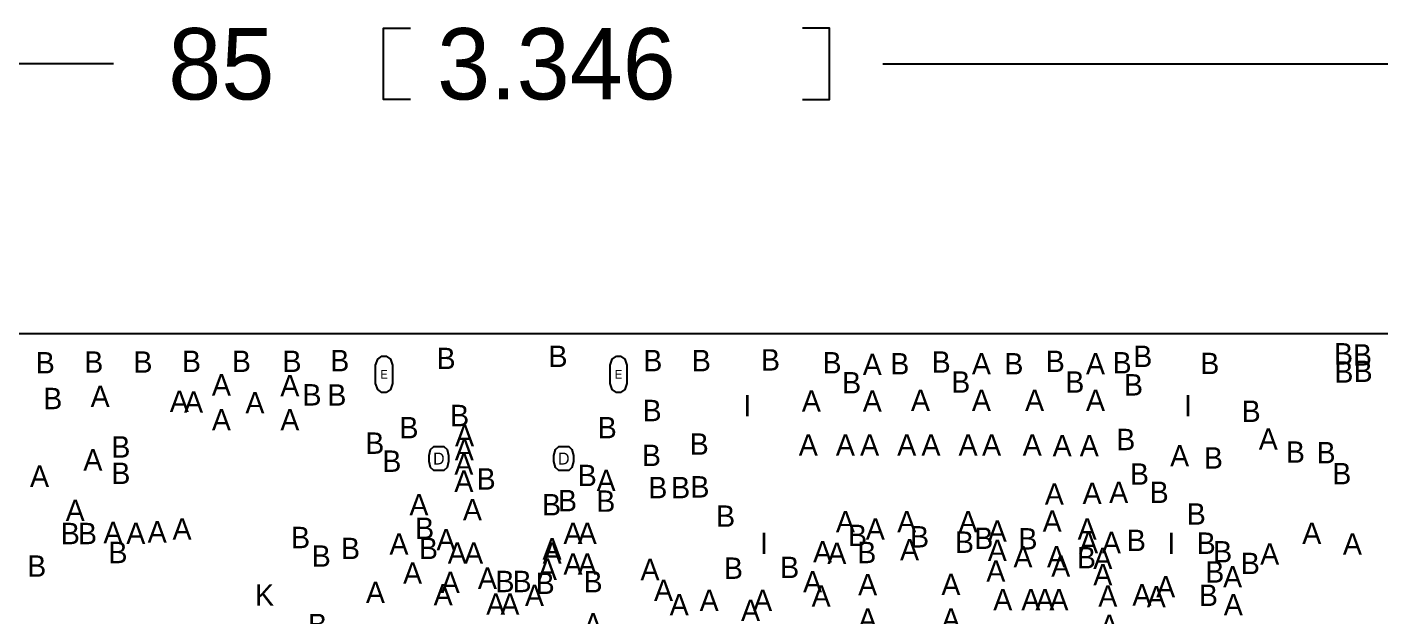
# Model space of a CAD drawing. Extents: x -416 to 448, y -300 to 287.
# Drawn here: x 26.5 to 74.69, y 89.94 to 110.91 of the extents above; entities that cross this region are included whole.
import ezdxf
from ezdxf.enums import TextEntityAlignment as Align

# ---------------------------------------------------------------- set-up
doc = ezdxf.new("R2010")
doc.units = 0
doc.layers.add('FAB_110219', color=45, linetype='CONTINUOUS')

# ---------------------------------------------------------------- blocks, each defined once
blk = doc.blocks.new('FIGURE_OBLONG')
blk.add_lwpolyline([(-0.5, -0.125), (-0.5, 0.125), (-0.416, 0.375), (-0.25, 0.5), (0.25, 0.5), (0.416, 0.375), (0.5, 0.125), (0.5, -0.125), (0.416, -0.375), (0.25, -0.5), (-0.25, -0.5), (-0.416, -0.375)], close=True)

msp = doc.modelspace()

# ---------------------------------------------------------------- linework, layer by layer
at = {"layer": 'FAB_110219'}
for points in [[(40.1574, 108.331), (39.2049, 108.331), (39.2049, 110.871), (40.1574, 110.871)], [(54.1274, 108.331), (55.0799, 108.331), (55.0799, 110.871), (54.1274, 110.871)], [(29.5783, 109.601), (0, 109.601)], [(56.9849, 109.601), (85.000084, 109.601)]]:
    msp.add_lwpolyline(points, dxfattribs=at)
msp.add_lwpolyline([(0, 0), (0, 100.000054), (85.000084, 100.000054), (85.000084, 0)], close=True, dxfattribs=at)

# ---------------------------------------------------------------- block references
for p, xscale, yscale, rotation in [((39.220902, 98.546666), 1.299972, 0.599948, 90), ((47.570898, 98.546666), 1.299972, 0.599948, 270), ((41.17086, 95.546672), 0.700024, 0.849884, 180), ((45.62094, 95.546672), 0.700024, 0.849884, 180)]:
    msp.add_blockref('FIGURE_OBLONG', p, dxfattribs=dict(at, xscale=xscale, yscale=yscale, rotation=rotation))

# ---------------------------------------------------------------- texts
for s, p in [('85', (31.5341, 108.331)), ('3.346', (41.1099, 108.331))]:
    msp.add_text(s, height=2.54, dxfattribs=at).set_placement(p)
for s, height, p in [('B', 0.762, (27.1526, 98.9584)), ('B', 0.762, (28.8798, 98.9838)), ('B', 0.762, (30.6324, 98.9838)), ('B', 0.762, (32.3596, 99.0092)), ('B', 0.762, (34.1376, 99.0092)), ('B', 0.762, (35.941, 99.0092)), ('B', 0.762, (37.6428, 99.0346)), ('B', 0.762, (41.4274, 99.1108)), ('B', 0.762, (45.4152, 99.187)), ('B', 0.762, (48.7934, 99.0346)), ('B', 0.762, (50.5206, 99.0346)), ('B', 0.762, (52.9844, 99.06)), ('B', 0.762, (55.175912, 98.9584)), ('A', 0.762, (56.609488, 98.897186)), ('B', 0.762, (57.588912, 98.922586)), ('B', 0.762, (59.062112, 98.9838)), ('A', 0.762, (60.495688, 98.922586)), ('B', 0.762, (61.652912, 98.922586)), ('B', 0.762, (63.126112, 99.0092)), ('A', 0.762, (64.559688, 98.922586)), ('B', 0.762, (65.5066, 98.9584)), ('B', 0.762, (66.2432, 99.187)), ('B', 0.762, (68.6308, 98.933)), ('B', 0.762, (73.3933, 99.2759)), ('B', 0.762, (74.0664, 99.2378)), ('B', 0.762, (73.406, 98.6282)), ('B', 0.762, (74.0918, 98.6536)), ('A', 0.762, (33.4264, 98.171)), ('A', 0.762, (35.8648, 98.1456)), ('E', 0.299974, (39.220902, 98.546666)), ('E', 0.299974, (47.570898, 98.546666)), ('B', 0.762, (55.872888, 98.2472)), ('B', 0.762, (59.759088, 98.2726)), ('B', 0.762, (63.823088, 98.2726)), ('B', 0.762, (65.913, 98.171)), ('B', 0.762, (27.421078, 97.684336)), ('A', 0.762, (29.1084, 97.7646)), ('A', 0.762, (31.9278, 97.5868)), ('A', 0.762, (32.4358, 97.5614)), ('A', 0.762, (34.6202, 97.536)), ('B', 0.762, (36.6522, 97.8154)), ('B', 0.762, (37.538914, 97.810574)), ('A', 0.762, (54.439312, 97.597214)), ('A', 0.762, (56.609488, 97.597214)), ('A', 0.762, (58.325512, 97.622614)), ('A', 0.762, (60.495688, 97.622614)), ('A', 0.762, (62.389512, 97.622614)), ('A', 0.762, (64.559688, 97.622614)), ('B', 0.762, (41.91, 97.0788)), ('B', 0.762, (48.768, 97.2566)), ('I', 0.762, (52.157376, 97.42551)), ('I', 0.762, (67.85737, 97.42551)), ('B', 0.762, (70.104, 97.2312)), ('A', 0.762, (33.4264, 96.9264)), ('A', 0.762, (35.8648, 96.9264)), ('B', 0.762, (40.1066, 96.647)), ('B', 0.762, (47.1678, 96.647)), ('B', 0.762, (38.8874, 96.095566)), ('A', 0.762, (42.0878, 96.3676)), ('B', 0.762, (50.4444, 96.0628)), ('A', 0.762, (54.3306, 96.033336)), ('A', 0.762, (55.6514, 96.033336)), ('A', 0.762, (56.515, 96.033336)), ('A', 0.762, (57.8358, 96.033336)), ('A', 0.762, (58.6994, 96.033336)), ('A', 0.762, (60.0202, 96.033336)), ('A', 0.762, (60.8584, 96.033336)), ('A', 0.762, (62.3062, 96.033336)), ('A', 0.762, (63.373, 96.007936)), ('A', 0.762, (64.3382, 96.007936)), ('B', 0.762, (65.637156, 96.225868)), ('A', 0.762, (70.7136, 96.2406)), ('B', 0.762, (29.845, 95.9612)), ('A', 0.762, (42.07891, 95.86341)), ('B', 0.762, (48.7426, 95.66148)), ('A', 0.762, (67.556888, 95.645986)), ('B', 0.762, (68.7578, 95.569024)), ('B', 0.762, (71.6788, 95.77832)), ('B', 0.762, (72.771, 95.758)), ('A', 0.762, (28.84932, 95.499936)), ('B', 0.762, (39.497, 95.4532)), ('D', 0.424942, (41.17086, 95.546672)), ('A', 0.762, (42.0624, 95.3516)), ('D', 0.424942, (45.62094, 95.546672)), ('A', 0.762, (26.9494, 94.9198)), ('B', 0.762, (29.845, 95.0214)), ('A', 0.762, (42.0624, 94.742)), ('B', 0.762, (42.855896, 94.82201)), ('B', 0.762, (46.4566, 94.9452)), ('A', 0.762, (47.129446, 94.7674)), ('B', 0.762, (66.123312, 94.996)), ('B', 0.762, (73.331578, 95.010478)), ('B', 0.762, (48.9712, 94.5134)), ('B', 0.762, (49.784, 94.5134)), ('B', 0.762, (50.4698, 94.5388)), ('A', 0.762, (63.0936, 94.2848)), ('A', 0.762, (64.4398, 94.3102)), ('A', 0.762, (65.386712, 94.346014)), ('B', 0.762, (66.8274, 94.346014)), ('A', 0.762, (28.2194, 93.7006)), ('A', 0.762, (40.4622, 93.9038)), ('A', 0.762, (42.3672, 93.726)), ('B', 0.762, (45.1866, 93.9038)), ('B', 0.762, (45.752512, 94.049342)), ('B', 0.762, (47.117, 94.0308)), ('B', 0.762, (51.3842, 93.4974)), ('A', 0.762, (55.6514, 93.298264)), ('A', 0.762, (57.8358, 93.298264)), ('A', 0.762, (60.0202, 93.298264)), ('A', 0.762, (63.0174, 93.3196)), ('B', 0.762, (68.1482, 93.5736)), ('B', 0.762, (28.045918, 92.877894)), ('B', 0.762, (28.655518, 92.877894)), ('A', 0.762, (29.5656, 92.9132)), ('A', 0.762, (30.3784, 92.8878)), ('A', 0.762, (31.1404, 92.9386)), ('A', 0.762, (32.025336, 93.039946)), ('B', 0.762, (36.2458, 92.7354)), ('B', 0.762, (40.6654, 93.0656)), ('A', 0.762, (41.4274, 92.6592)), ('A', 0.762, (45.9486, 92.8878)), ('A', 0.762, (46.4566, 92.8878)), ('B', 0.762, (56.0832, 92.8116)), ('A', 0.762, (56.7182, 93.0402)), ('B', 0.762, (58.293, 92.7608)), ('B', 0.762, (60.579, 92.71)), ('A', 0.762, (61.0616, 92.964)), ('B', 0.762, (62.1538, 92.688664)), ('A', 0.762, (64.262, 93.0402)), ('B', 0.762, (66.0146, 92.6338)), ('A', 0.762, (72.263, 92.8878)), ('B', 0.762, (29.7434, 92.202)), ('B', 0.762, (38.0238, 92.347034)), ('A', 0.762, (39.751, 92.5068)), ('B', 0.762, (40.80002, 92.34678)), ('A', 0.762, (41.826434, 92.180664)), ('A', 0.762, (42.413174, 92.181426)), ('A', 0.762, (45.202094, 92.332302)), ('A', 0.762, (45.207174, 92.181426)), ('I', 0.762, (52.757578, 92.525596)), ('A', 0.762, (54.8386, 92.2274)), ('A', 0.762, (55.3466, 92.1766)), ('B', 0.762, (56.4134, 92.202)), ('A', 0.762, (57.9374, 92.3036)), ('B', 0.762, (59.890152, 92.570046)), ('A', 0.762, (61.0616, 92.2782)), ('A', 0.762, (64.3128, 92.5576)), ('A', 0.762, (65.1256, 92.5576)), ('I', 0.762, (67.257422, 92.525596)), ('B', 0.762, (68.502022, 92.532962)), ('B', 0.762, (69.088, 92.2274)), ('A', 0.762, (70.7644, 92.1512)), ('A', 0.762, (73.7108, 92.5068)), ('B', 0.762, (26.8478, 91.7194)), ('B', 0.762, (36.9824, 92.075)), ('A', 0.762, (45.9486, 91.7956)), ('A', 0.762, (46.4566, 91.7956)), ('B', 0.762, (53.666644, 91.672156)), ('A', 0.762, (61.976, 92.0496)), ('A', 0.762, (63.1698, 92.0496)), ('A', 0.762, (63.3222, 91.7194)), ('B', 0.762, (64.2366, 92.018612)), ('A', 0.762, (64.8208, 91.9988)), ('B', 0.762, (70.074282, 91.812618)), ('A', 0.762, (40.23614, 91.46921)), ('A', 0.762, (42.9006, 91.2876)), ('A', 0.762, (45.03674, 91.60764)), ('A', 0.762, (48.69307, 91.596464)), ('B', 0.762, (51.6636, 91.6432)), ('A', 0.762, (61.0108, 91.5416)), ('A', 0.762, (64.8208, 91.4146)), ('B', 0.762, (68.8086, 91.510104)), ('A', 0.762, (69.4436, 91.3384)), ('A', 0.762, (38.9128, 90.780362)), ('A', 0.762, (41.3258, 90.7034)), ('A', 0.762, (41.5798, 91.1352)), ('B', 0.762, (43.526202, 91.170506)), ('B', 0.762, (44.135802, 91.170506)), ('B', 0.762, (44.958, 91.105736)), ('B', 0.762, (46.663864, 91.1606)), ('A', 0.762, (49.1744, 90.8558)), ('A', 0.762, (54.483, 91.1606)), ('A', 0.762, (56.444642, 91.059254)), ('A', 0.762, (59.4106, 91.06408)), ('A', 0.762, (66.213736, 90.695018)), ('A', 0.762, (67.060064, 90.9828)), ('K', 0.762, (34.962846, 90.689938)), ('A', 0.762, (43.196256, 90.363548)), ('A', 0.762, (43.704256, 90.363548)), ('A', 0.762, (44.577, 90.678)), ('A', 0.762, (49.7332, 90.3478)), ('A', 0.762, (50.8, 90.5002)), ('A', 0.762, (52.705, 90.5002)), ('A', 0.762, (54.7878, 90.6526)), ('A', 0.762, (61.257434, 90.5256)), ('A', 0.762, (62.257432, 90.5256)), ('A', 0.762, (62.757558, 90.5256)), ('A', 0.762, (63.25743, 90.5256)), ('A', 0.762, (64.9986, 90.6526)), ('A', 0.762, (66.7258, 90.6272)), ('B', 0.762, (68.58, 90.678)), ('A', 0.762, (69.469, 90.3478)), ('A', 0.762, (52.2732, 90.1446)), ('A', 0.762, (56.444642, 89.829894)), ('A', 0.762, (59.4106, 89.83472)), ('B', 0.762, (36.8554, 89.6366)), ('A', 0.762, (46.663864, 89.662)), ('A', 0.762, (65.0494, 89.6112))]:
    msp.add_text(s, height=height, dxfattribs=at).set_placement(p, align=Align.MIDDLE_CENTER)

doc.saveas('drawing.dxf')
